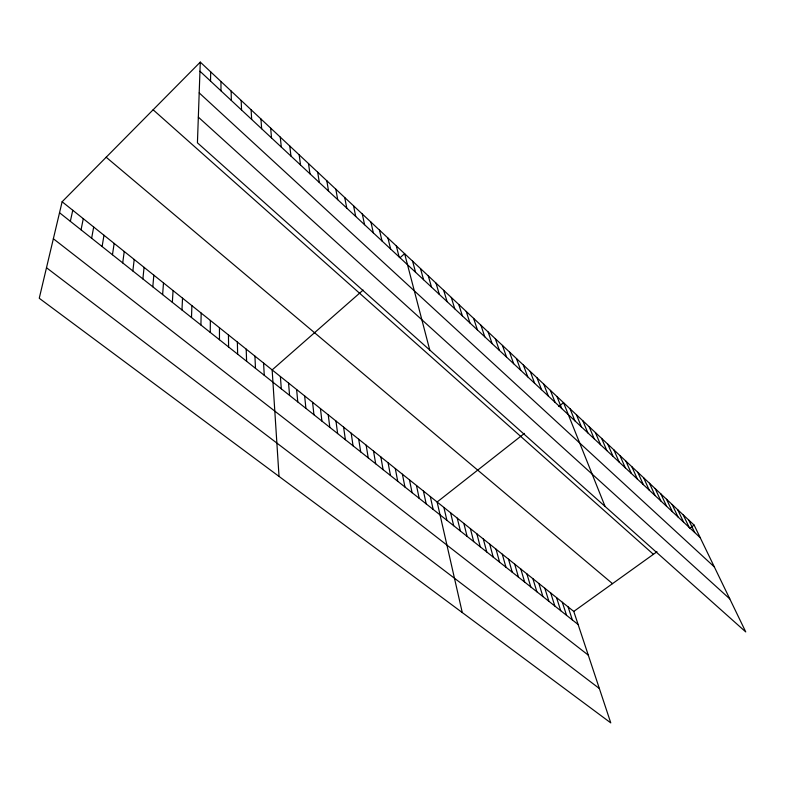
<?xml version="1.0" encoding="UTF-8"?>
<svg xmlns="http://www.w3.org/2000/svg" width="785" height="785" viewBox="0 0 785 785"><rect width="100%" height="100%" fill="white"/><g stroke="black" fill="none" stroke-linecap="round" stroke-linejoin="round"><path stroke-width="1.18" d="M210.233 332.408L210.36 320.447M210.537 81.1L210.684 71.857M200.911 325L201.176 313.097M200.283 62.113L197.427 142.811L745.75 631.915L694.136 525.116L200.283 62.113L62.133 201.755L39.25 298.271L610.769 722.887L573.776 611.427L62.133 201.755M191.491 317.523L191.903 305.669M181.973 309.967L182.532 298.163M172.347 302.323L173.063 290.578M162.632 294.611L163.496 282.924M152.81 286.81L153.831 275.182M142.88 278.93L144.067 267.371M132.851 270.962L134.206 259.462M122.715 262.906L124.236 251.485M112.461 254.772L114.159 243.419M102.109 246.549L103.973 235.264M91.639 238.238L93.68 227.022M81.051 229.828L83.279 218.691M70.346 221.331L72.76 210.272M363.121 290.087L272.15 369.921L279.028 476.416M400.056 257.676L404.618 253.683L429.768 350.061M524.439 433.399L437.127 502.007L462.267 612.555M558.724 406.463L563.532 402.676L605.078 506.433M573.776 611.427L656.996 551.747M689.564 528.393L694.136 525.116M46.492 267.734L599.357 688.514M53.36 238.748L588.279 655.132M59.523 212.735L578.133 624.526M106.181 157.236L612.506 583.647M153.124 109.782L653.414 554.318M198.34 117.142L729.785 598.886M199.194 92.895L714.321 566.888M199.959 71.229L700.181 537.627M688.7 520.023L694.705 532.524M683.225 514.891L689.191 527.383M677.71 509.72L683.627 522.192M672.146 504.5L678.014 516.962M666.534 499.24L672.352 511.683M660.882 493.942L666.651 506.364M655.181 488.594L660.891 500.997M649.431 483.197L655.092 495.59M643.631 477.761L649.244 490.134M637.773 472.276L643.337 484.63M631.876 466.751L637.381 479.076M625.93 461.168L631.375 473.483M619.934 455.545L625.321 467.831M613.88 449.874L619.218 462.139M607.776 444.153L613.056 456.389M601.624 438.383L606.834 450.59M595.413 432.564L600.564 444.752M589.152 426.687L594.235 438.844M582.833 420.76L587.857 432.898M576.455 414.784L581.41 426.893M570.028 408.759L574.914 420.829M556.987 396.533L561.746 408.553M550.383 390.341L555.064 402.322M543.72 384.1L548.332 396.042M536.999 377.791L541.532 389.703M530.209 371.433L534.663 383.306M523.36 365.015L527.746 376.849M516.452 358.529L520.749 370.334M509.475 351.994L513.694 363.749M502.439 345.39L506.57 357.116M495.335 338.727L499.388 350.404M488.162 332.006L492.126 343.644M480.92 325.226L484.796 336.814M473.62 318.376L477.408 329.916M568.085 606.864L572.373 619.964M562.335 602.262L566.574 615.361M466.241 311.459L469.94 322.949M556.545 597.62L560.735 610.72M550.707 592.95L554.838 606.04M458.793 304.472L462.394 315.923M544.829 588.24L548.901 601.32M451.277 297.427L454.78 308.819M538.893 583.49L542.916 596.571M532.917 578.702L536.871 591.772M443.682 290.313L447.097 301.656M526.892 573.884L530.788 586.944M520.818 569.017L524.655 582.068M436.018 283.13L439.335 294.414M514.695 564.111L518.473 577.161M428.286 275.869L431.495 287.104M508.523 559.175L512.232 572.206M502.292 554.19L505.942 567.212M420.475 268.548L423.576 279.725M496.022 549.166L499.603 562.178M489.693 544.093L493.206 557.095M412.586 261.15L415.579 272.267M483.315 538.991L486.759 551.983M476.878 533.839L480.253 546.811M470.392 528.648L473.698 541.611M396.317 245.901L399.094 256.901M463.856 523.409L467.085 536.361M457.253 518.129L460.412 531.062M387.947 238.051L390.596 248.982M450.6 512.801L453.691 525.724M379.479 230.113L382.02 240.975M443.898 507.424L446.9 520.327M370.932 222.096L373.346 232.89M430.308 496.552L433.153 509.416M423.419 491.037L426.196 503.891M362.287 214.001L364.574 224.716M416.482 485.483L419.17 498.308M409.476 479.87L412.086 492.686M353.554 205.817L355.723 216.454M402.411 474.218L404.932 487.004M344.733 197.545L346.764 208.113M395.287 468.508L397.72 481.284M388.104 462.757L390.449 475.504M335.823 189.185L337.717 199.675M380.853 456.948L383.1 469.675M373.532 451.09L375.691 463.788M326.805 180.736L328.572 191.138M366.153 445.183L368.224 457.851M317.699 172.2L319.318 182.522M358.706 439.217L360.678 451.866M351.189 433.202L353.064 445.821M308.495 163.565L309.977 173.809M343.604 427.128L345.38 439.718M335.96 421.005L337.628 433.565M299.193 154.841L300.518 164.997M328.238 414.823L329.808 427.354M289.783 146.02L290.97 156.087M320.447 408.583L321.909 421.084M312.577 402.293L313.941 414.755M280.274 137.11L281.305 147.07M304.649 395.934L305.895 408.367M296.632 389.517L297.77 401.92M270.658 128.092L271.531 137.964M288.546 383.051L289.577 395.404M280.392 376.515L281.305 388.84M260.944 118.977L261.65 128.75M251.112 109.763L251.661 119.438M263.583 363.053L264.251 375.299M254.929 356.125L255.478 368.332M241.172 100.451L241.554 110.018M246.196 349.129L246.608 361.286M237.364 342.064L237.649 354.182M231.124 91.031L231.339 100.49M228.455 334.93L228.602 346.999M220.958 81.493L220.997 90.844M219.457 327.728L219.466 339.738"/></g></svg>
